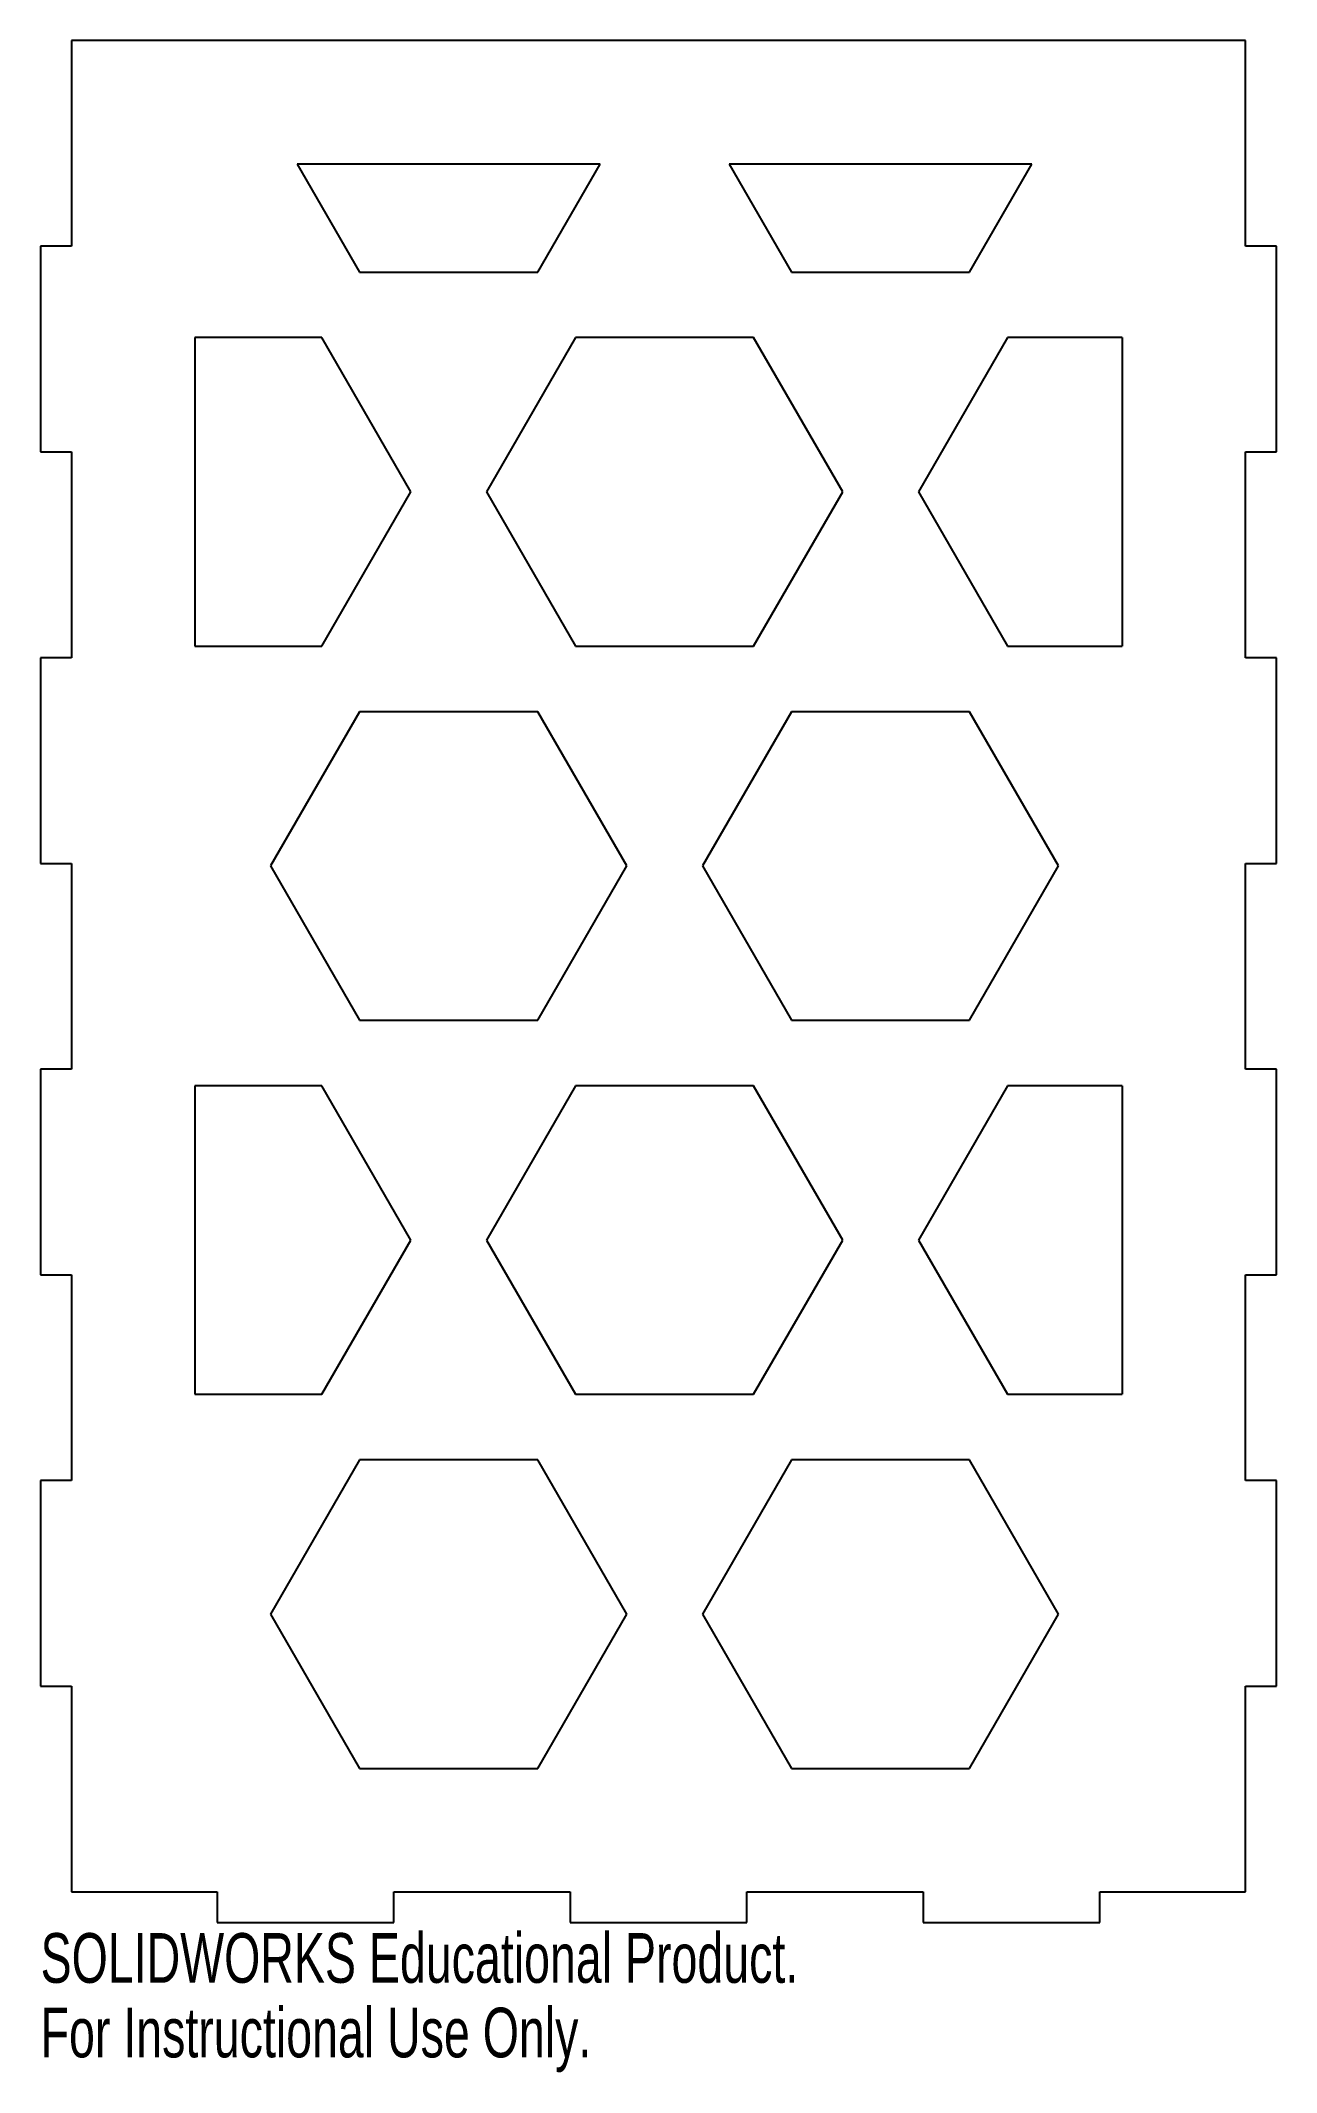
# Model space of a CAD drawing. Header units: millimetres. Extents: x -60 to 60, y -108 to 90.
import ezdxf

# ---------------------------------------------------------------- set-up
doc = ezdxf.new("R2010")
doc.units = ezdxf.units.MM
doc.styles.add('SLDTEXTSTYLE0', font='TXT', dxfattribs={"width": 0.7})

msp = doc.modelspace()

# ---------------------------------------------------------------- linework, layer by layer
at = {"color": 7, "linetype": 'Continuous', "lineweight": 25}
for p, q in [((57.09, 90), (-57.09, 90)), ((-57.09, 90), (-57.09, 70)), ((57.09, 70), (57.09, 90)), ((-5.68, 78), (-35.13, 78)), ((-35.13, 78), (-29.07, 67.49)), ((-11.75, 67.49), (-5.68, 78)), ((36.32, 78), (6.87, 78)), ((6.87, 78), (12.93, 67.49)), ((30.25, 67.49), (36.32, 78)), ((-57.09, 70), (-60.09, 70)), ((-60.09, 70), (-60.09, 50)), ((60.09, 70), (57.09, 70)), ((60.09, 50), (60.09, 70)), ((-29.07, 67.49), (-11.75, 67.49)), ((12.93, 67.49), (30.25, 67.49)), ((-45.09, 61.12), (-45.09, 31.12)), ((-32.75, 61.12), (-45.09, 61.12)), ((-24.09, 46.12), (-32.75, 61.12)), ((-8.07, 61.12), (-16.73, 46.12)), ((9.25, 61.12), (-8.07, 61.12)), ((17.91, 46.12), (9.25, 61.12)), ((33.93, 61.12), (25.27, 46.12)), ((45.09, 61.12), (33.93, 61.12)), ((45.09, 61.12), (45.09, 31.12)), ((-60.09, 50), (-57.09, 50)), ((-57.09, 50), (-57.09, 30)), ((57.09, 30), (57.09, 50)), ((57.09, 50), (60.09, 50)), ((-32.75, 31.12), (-24.09, 46.12)), ((-16.73, 46.12), (-8.07, 31.12)), ((9.25, 31.12), (17.91, 46.12)), ((25.27, 46.12), (33.93, 31.12)), ((-57.09, 30), (-60.09, 30)), ((-60.09, 30), (-60.09, 10)), ((-45.09, 31.12), (-32.75, 31.12)), ((-8.07, 31.12), (9.25, 31.12)), ((33.93, 31.12), (45.09, 31.12)), ((60.09, 30), (57.09, 30)), ((60.09, 10), (60.09, 30)), ((-29.07, 24.75), (-37.73, 9.75)), ((-11.75, 24.75), (-29.07, 24.75)), ((-3.09, 9.75), (-11.75, 24.75)), ((12.93, 24.75), (4.27, 9.75)), ((30.25, 24.75), (12.93, 24.75)), ((38.91, 9.75), (30.25, 24.75)), ((-60.09, 10), (-57.09, 10)), ((-57.09, 10), (-57.09, -10)), ((57.09, -10), (57.09, 10)), ((57.09, 10), (60.09, 10)), ((-37.73, 9.75), (-29.07, -5.25)), ((-11.75, -5.25), (-3.09, 9.75)), ((4.27, 9.75), (12.93, -5.25)), ((30.25, -5.25), (38.91, 9.75)), ((-29.07, -5.25), (-11.75, -5.25)), ((12.93, -5.25), (30.25, -5.25)), ((-57.09, -10), (-60.09, -10)), ((-60.09, -10), (-60.09, -30)), ((-45.09, -11.63), (-45.09, -41.63)), ((-32.75, -11.63), (-45.09, -11.63)), ((-24.09, -26.63), (-32.75, -11.63)), ((-8.07, -11.63), (-16.73, -26.63)), ((9.25, -11.63), (-8.07, -11.63)), ((17.91, -26.63), (9.25, -11.63)), ((33.93, -11.63), (25.27, -26.63)), ((45.09, -11.63), (33.93, -11.63)), ((45.09, -11.63), (45.09, -41.63)), ((60.09, -10), (57.09, -10)), ((60.09, -30), (60.09, -10)), ((-32.75, -41.63), (-24.09, -26.63)), ((-16.73, -26.63), (-8.07, -41.63)), ((9.25, -41.63), (17.91, -26.63)), ((25.27, -26.63), (33.93, -41.63)), ((-60.09, -30), (-57.09, -30)), ((-57.09, -30), (-57.09, -50)), ((57.09, -50), (57.09, -30)), ((57.09, -30), (60.09, -30)), ((-45.09, -41.63), (-32.75, -41.63)), ((-8.07, -41.63), (9.25, -41.63)), ((33.93, -41.63), (45.09, -41.63)), ((-29.07, -48), (-37.73, -63)), ((-11.75, -48), (-29.07, -48)), ((-3.09, -63), (-11.75, -48)), ((12.93, -48), (4.27, -63)), ((30.25, -48), (12.93, -48)), ((38.91, -63), (30.25, -48)), ((-57.09, -50), (-60.09, -50)), ((-60.09, -50), (-60.09, -70)), ((60.09, -50), (57.09, -50)), ((60.09, -70), (60.09, -50)), ((-37.73, -63), (-29.07, -78)), ((-11.75, -78), (-3.09, -63)), ((4.27, -63), (12.93, -78)), ((30.25, -78), (38.91, -63)), ((-60.09, -70), (-57.09, -70)), ((-57.09, -70), (-57.09, -90)), ((57.09, -90), (57.09, -70)), ((57.09, -70), (60.09, -70)), ((-29.07, -78), (-11.75, -78)), ((12.93, -78), (30.25, -78)), ((-57.09, -90), (-42.92, -90)), ((-42.92, -90), (-42.92, -93)), ((-25.75, -93), (-25.75, -90)), ((-25.75, -90), (-8.58, -90)), ((-8.58, -90), (-8.58, -93)), ((8.58, -93), (8.58, -90)), ((8.58, -90), (25.75, -90)), ((25.75, -90), (25.75, -93)), ((42.92, -93), (42.92, -90)), ((42.92, -90), (57.09, -90)), ((-42.92, -93), (-25.75, -93)), ((-8.58, -93), (8.58, -93)), ((25.75, -93), (42.92, -93))]:
    msp.add_line(p, q, dxfattribs=at)

# ---------------------------------------------------------------- texts
at = {"color": 7, "linetype": 'Continuous', "char_height": 4.8336, "attachment_point": 1, "style": 'SLDTEXTSTYLE0'}
for s, insert in [('SOLIDWORKS Educational Product.', (-60.09, -94.02)), ('For Instructional Use Only.', (-60.09, -101.27))]:
    msp.add_mtext(s, dxfattribs=dict(at, insert=insert))

doc.saveas('drawing.dxf')
